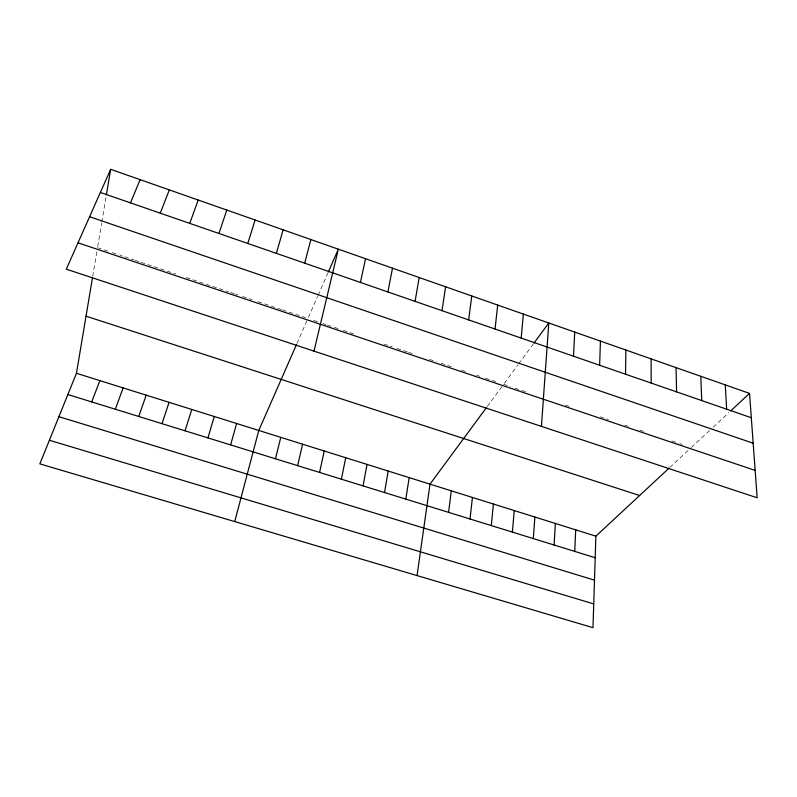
<?xml version="1.0" encoding="UTF-8"?>
<svg xmlns="http://www.w3.org/2000/svg" width="797" height="797" viewBox="0 0 797 797"><rect width="100%" height="100%" fill="white"/><g stroke="black" fill="none" stroke-linecap="round" stroke-linejoin="round"><path stroke-width="0.6" stroke-dasharray="3.98 2.99" d="M92.711 276.33L96.905 251.324M97.722 246.462L101.598 223.319M101.807 222.124L106.17 196.052M296.962 343.467L306.994 320.623M308.419 317.385L317.565 296.534M318.063 295.408L327.856 273.102M487.236 406.5L502.2 386.206M504.312 383.337L517.94 364.847M518.678 363.85L533.223 344.115M669.819 467.46L688.628 449.996M691.358 447.456L709.549 430.549M713.116 427.242L728.936 412.547M97.513 247.688L107.705 251.115M112.228 252.639L119.022 254.92M120.158 255.299L122.419 256.066M124.681 256.823L134.045 259.971M135.211 260.37L139.893 261.944M141.069 262.333L151.599 265.879M153.911 266.656L175.938 274.068M186.299 277.555L228.57 291.772M230.851 292.539L234.388 293.734M235.563 294.123L237.914 294.92M242.637 296.504L252.061 299.682M257.949 301.655L281.311 309.515M282.477 309.903L305.62 317.694M313.669 320.404L318.262 321.948M322.845 323.492L326.292 324.648M327.437 325.037L333.166 326.959M334.312 327.348L338.855 328.872M343.397 330.406L353.629 333.843M384.124 344.105L388.806 345.679M389.972 346.067L392.313 346.854M396.996 348.428L407.516 351.975M408.682 352.364L412.159 353.529M429.543 359.377L436.457 361.708M441.05 363.253L451.391 366.73M461.682 370.197L466.235 371.731M476.486 375.178L479.904 376.323M485.542 378.226L495.704 381.643M503.604 384.293L510.518 386.625M515.131 388.179L527.813 392.443M565.392 405.085L569.925 406.609M600.31 416.831L604.983 418.405M606.158 418.794L608.49 419.581M624.818 425.07L628.295 426.246M639.871 430.141L645.66 432.084M672.02 440.95L678.845 443.252M679.98 443.63L682.252 444.397"/><path stroke-width="1.2" d="M625.545 374.211L625.884 350.032M599.643 365.245L600.43 341.106M668.942 468.277L595.877 536.162L592.988 627.677L39.85 463.874L76.452 373.285L92.522 277.495M574.737 551.404L575.693 529.836M573.491 356.189L574.737 332.09M554.114 545.018L555.36 523.46M533.332 538.593L534.877 517.034M541.432 426.395L548.794 322.984L533.94 343.138M512.391 532.107L514.224 510.558M521.188 338.087L523.36 314.068M491.291 525.582L493.413 504.033M495.047 329.041L497.697 305.072M470.011 518.996L472.442 497.458M448.572 512.361L451.311 490.832M468.656 319.906L471.774 295.976M417.05 575.573L430.011 484.158L486.519 407.486M441.996 310.681L445.603 286.8M405.822 499.131L409.18 477.622M106.37 194.876L110.653 169.323L749.539 393.399L757.15 497.776L66.31 269.167L110.653 169.323M384.513 492.536L388.189 471.037M415.078 301.366L419.182 277.535M363.043 485.891L367.038 464.402M387.89 291.951L392.503 268.171M341.405 479.196L345.719 457.717M319.597 472.452L324.24 450.982M360.433 282.447L365.564 258.726M297.62 465.647L302.591 444.198M313.978 351.128L338.356 249.182L328.344 271.996M275.463 458.793L280.773 437.354M234.736 521.587L258.776 430.46L296.484 344.573M304.683 263.149L310.88 239.548M230.622 444.915L236.619 423.506M276.38 253.356L283.134 229.815M207.927 437.892L214.283 416.502M247.797 243.464L255.1 219.982M185.053 430.808L191.768 409.449M161.99 423.675L169.074 402.326M218.916 233.471L226.796 210.059M138.748 416.482L146.2 395.153M189.746 223.369L198.204 200.027M115.316 409.23L123.136 387.92M91.685 401.917L99.894 380.637M160.267 213.168L169.313 189.895M130.479 202.856L140.133 179.664M730.68 410.923L749.539 393.399M49.394 440.263L593.735 603.927M58.908 416.701L594.492 580.156M67.865 394.545L595.2 557.731M76.452 373.285L595.877 536.162M86.036 316.18L639.632 495.515M78.016 242.816L755.158 470.409M89.593 216.744L753.175 443.212M100.392 192.446L751.312 417.738M725.28 384.891L726.645 409.2M700.782 376.294L701.739 400.582M676.055 367.626L676.583 391.875M651.089 358.869L651.189 383.088"/></g></svg>
